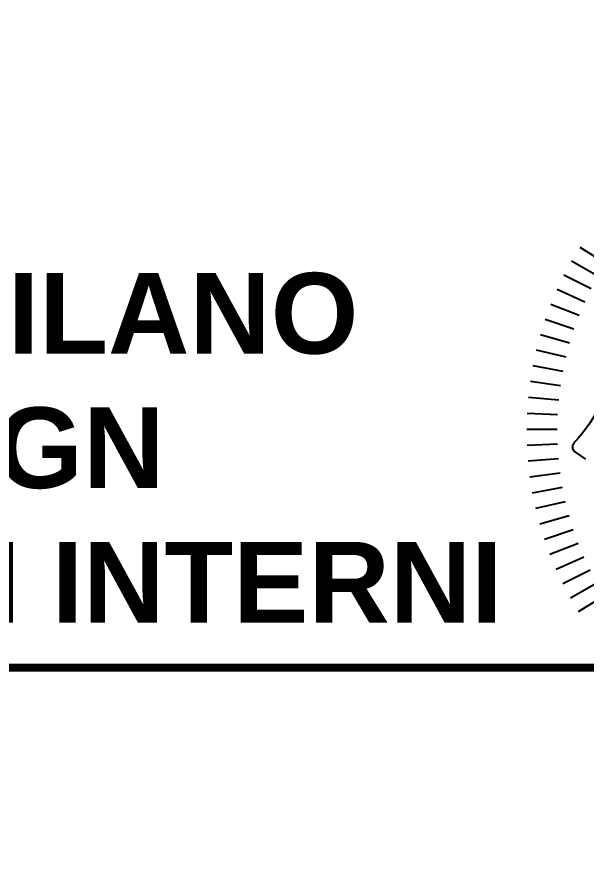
# Paper-space layout 'A000' of a CAD drawing. Header units: millimetres. Extents: x 0 to 850, y 0 to 594.
# Drawn here: x 805.39 to 818.09, y 255.69 to 274.52 of the extents above; entities that cross this region are included whole.
import ezdxf

# ---------------------------------------------------------------- set-up
doc = ezdxf.new("R2010")
doc.units = ezdxf.units.MM
doc.header["$MEASUREMENT"] = 0
doc.set_wipeout_variables(frame=1)
for name, color, linetype in [('G-ANNO-LOGO', 3, 'Continuous'), ('G-ANNO-TEXT', 3, 'Continuous'), ('G-ANNO-TTLB', 3, 'Continuous')]:
    doc.layers.add(name, color=color, linetype=linetype)
doc.styles.add('ARIAL-BOLD', font='Arial Bold.ttf')

# ---------------------------------------------------------------- blocks, each defined once
blk = doc.blocks.new('logoPolimi')
for p, q in [((-2.0051, 1.2647), (-1.8277, 1.1526)), ((-2.0621, 1.1698), (-1.8794, 1.0664)), ((-2.1145, 1.0723), (-1.927, 0.9779)), ((-2.1618, 0.9735), (-1.971, 0.8862)), ((-2.2049, 0.8715), (-2.01, 0.7937)), ((-2.2432, 0.7676), (-2.0447, 0.6995)), ((-2.2766, 0.6618), (-2.0748, 0.6037)), ((-2.305, 0.5547), (-2.1006, 0.5068)), ((-2.328, 0.4476), (-2.122, 0.4074)), ((-2.3462, 0.3382), (-2.1385, 0.3085)), ((-2.3594, 0.2281), (-2.1504, 0.2089)), ((-2.3675, 0.1188), (-2.1579, 0.1076)), ((-2.3705, 0.0079), (-2.1605, 0.0074)), ((-2.3684, -0.1029), (-2.1588, -0.0929)), ((-2.0393, -0.1492), (-1.9654, -0.2003)), ((-2.3612, -0.2122), (-2.1521, -0.1944)), ((-2.3488, -0.3224), (-2.1409, -0.294)), ((-2.3313, -0.4319), (-2.125, -0.3931)), ((-2.309, -0.5391), (-2.1043, -0.4927)), ((-2.2813, -0.6464), (-2.0791, -0.5898)), ((-2.2486, -0.7522), (-2.0494, -0.6858)), ((-2.2109, -0.8563), (-2.0153, -0.7803)), ((-2.1685, -0.9586), (-1.9768, -0.8731)), ((-2.1213, -1.0587), (-1.934, -0.964)), ((-2.0695, -1.1565), (-1.887, -1.0529)), ((-2.0138, -1.2507), (-1.8352, -1.1405))]:
    blk.add_line(p, q)
for points in [[(-1.8967, 0.1157), (-1.9433, 0.016), (-2.0454, -0.0879), (-2.0454, -0.0879)], [(-2.0454, -0.0879), (-2.0454, -0.0879), (-2.0731, -0.1187), (-2.0393, -0.1492)]]:
    blk.add_open_spline(points, degree=3)

psp = doc.layouts.new('A000')

# ---------------------------------------------------------------- block references
at = {"layer": 'G-ANNO-LOGO', "xscale": 3.231488093374238, "yscale": 3.231488093374238, "zscale": 3.231488093374238}
psp.add_blockref('logoPolimi', (824.427, 265.3), dxfattribs=at)

# ---------------------------------------------------------------- next in the draw order: wipeouts: each hides what was drawn before it
at = {"color": 7, "lineweight": 0, "true_color": 0xffffff}
psp.add_wipeout([(806, 260), (831, 260), (831, 274.522), (836.75, 274.522), (836.75, 255.686), (806, 255.686)], dxfattribs=at).dxf.layer = 'G-ANNO-TTLB'

# ---------------------------------------------------------------- next in the draw order: linework, layer by layer
at = {"layer": 'G-ANNO-TTLB', "const_width": 0.18}
psp.add_lwpolyline([(831, 260), (781, 260)], dxfattribs=at)

# ---------------------------------------------------------------- next in the draw order: texts
at = {"layer": 'G-ANNO-TEXT', "insert": (782, 260.983), "char_height": 1.8, "width": 56.86944, "attachment_point": 7, "style": 'ARIAL-BOLD'}
psp.add_mtext('POLITECNICO DI MILANO\\PSCUOLA DEL DESIGN\\PC.L. DESIGN DEGLI INTERNI', dxfattribs=at)

doc.saveas('drawing.dxf')
